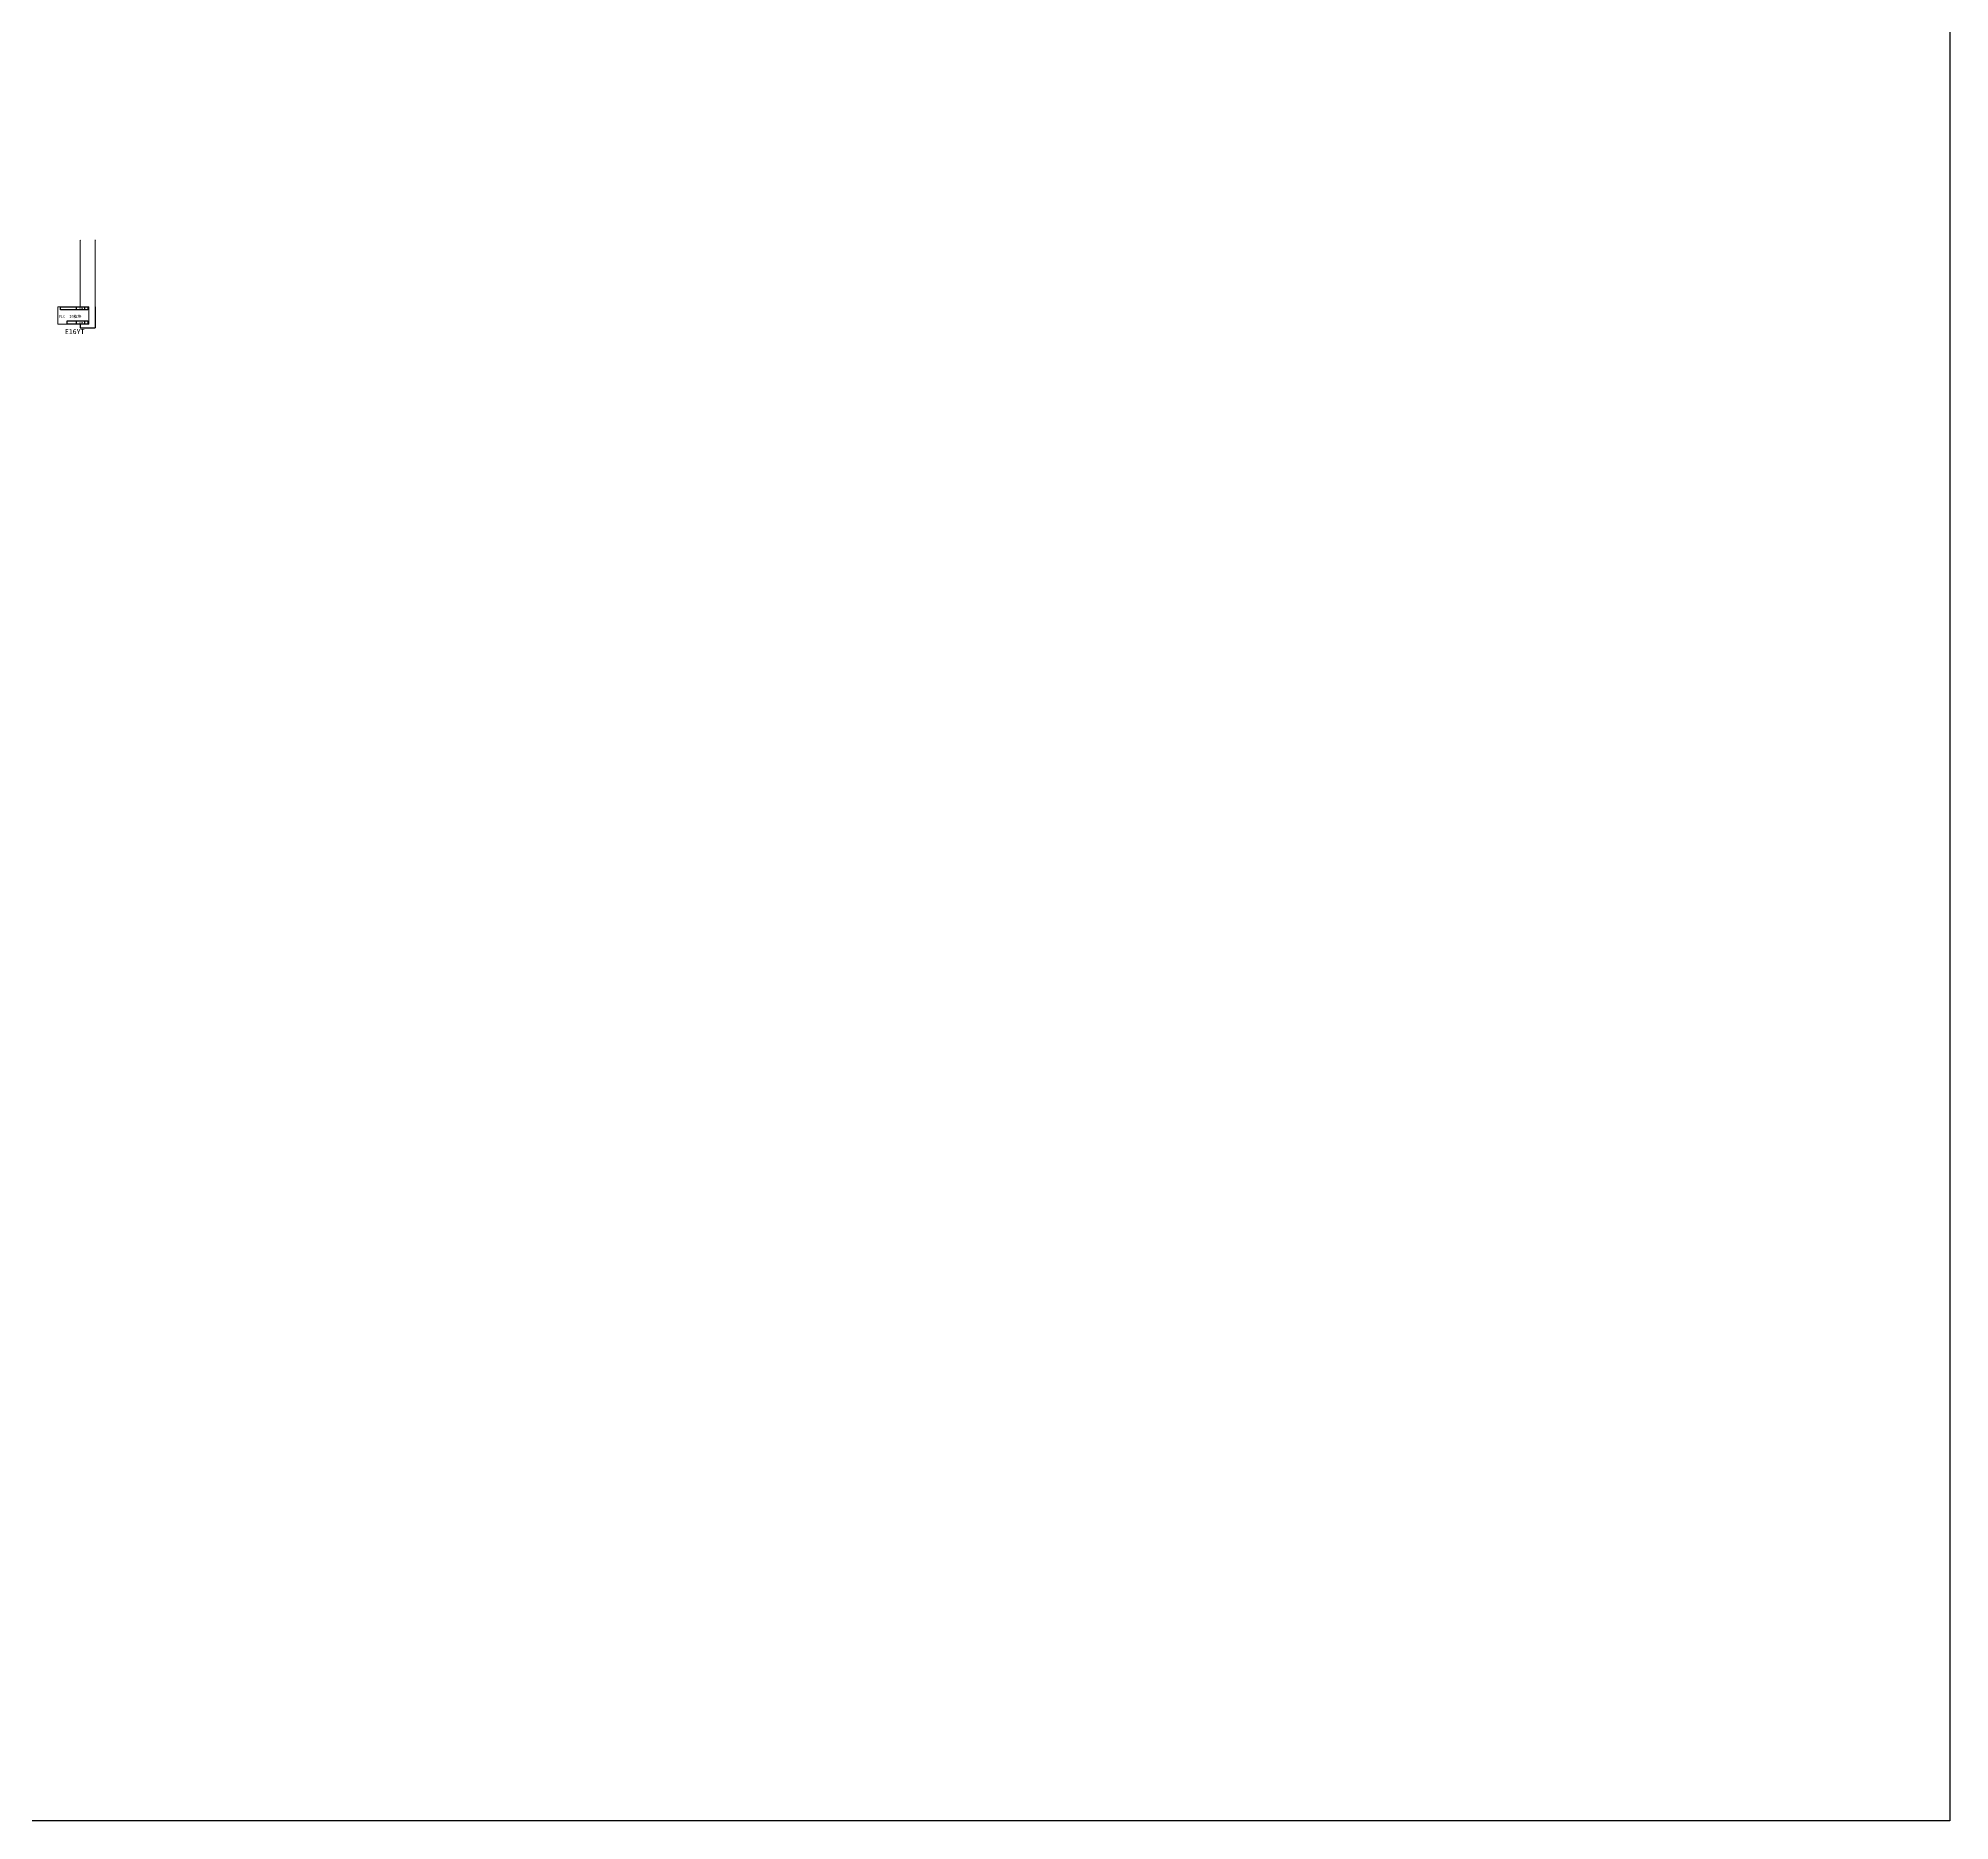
# Model space of a CAD drawing. Header units: millimetres. Extents: x 40430 to 48442, y -3636 to 4180.
# Drawn here: x 44252 to 48442, y -3636 to 272 of the extents above; entities that cross this region are included whole.
import ezdxf

# ---------------------------------------------------------------- set-up
doc = ezdxf.new("R2010")
doc.units = ezdxf.units.MM
doc.styles.get("Standard").update_dxf_attribs({"font": ''})
doc.styles.get('Standard').set_extended_font_data('SimSun')

msp = doc.modelspace()

# ---------------------------------------------------------------- hatches: boundary and pattern name
at = {"lineweight": 9}
h = msp.add_hatch(color=0, dxfattribs=at)
edge = h.paths.add_edge_path()
edge.add_arc((44344, -171.1), 1.45, 0, 360)
h = msp.add_hatch(color=0, dxfattribs=at)
edge = h.paths.add_edge_path()
edge.add_arc((44376.9, -170.7), 1.45, 0, 360)

# ---------------------------------------------------------------- linework, layer by layer
at = {"color": 0, "lineweight": 9}
for p, q in [((44344.2, -256.5), (44344.2, -170.7)), ((44377.1, -281.2), (44377.1, -170.7)), ((44344.2, -280.4), (44344.2, -256.5)), ((44344.2, -280.4), (44344.2, -316.9)), ((44377.1, -281.2), (44377.1, -316.9))]:
    msp.add_line(p, q, dxfattribs=at)
at = {"linetype": 'ByBlock', "lineweight": -2}
for p, q in [((44377.1, -316.9), (44377.1, -362.8)), ((44344.2, -354.4), (44344.2, -362.8)), ((44344.2, -362.8), (44377.1, -362.8))]:
    msp.add_line(p, q, dxfattribs=at)
for points in [[(40429.9, 4180.3), (48442.4, 4180.3), (48442.4, -3635.9), (40429.9, -3635.9)], [(44300.4, -316.9), (44360.6, -316.9), (44360.6, -323.5), (44300.4, -323.5)], [(44336.1, -316.9), (44353.3, -316.9), (44353.3, -323.5), (44336.1, -323.5)], [(44315.5, -347.7), (44360.6, -347.7), (44360.6, -354.4), (44315.5, -354.4)], [(44336.1, -347.7), (44353.3, -347.7), (44353.3, -354.4), (44336.1, -354.4)]]:
    msp.add_lwpolyline(points, close=True, dxfattribs=at)
at = {"color": 0, "lineweight": 9}
msp.add_lwpolyline([(44294.9, -316.9), (44362.9, -316.9), (44362.9, -354.4), (44294.9, -354.4)], close=True, dxfattribs=at)

# ---------------------------------------------------------------- texts
at = {"color": 0, "lineweight": 9, "attachment_point": 1}
for s, insert, char_height, width in [('PLC  IO模块', (44296.9, -334.9), 6, 61.422), ('COM', (44340.9, -318.8), 3.92, 15.355), ('E16YT', (44310.3, -365.4), 10.98, 42.995), ('COM', (44340.9, -349.6), 3.92, 15.355)]:
    msp.add_mtext(s, dxfattribs=dict(at, insert=insert, char_height=char_height, width=width))

doc.saveas('drawing.dxf')
